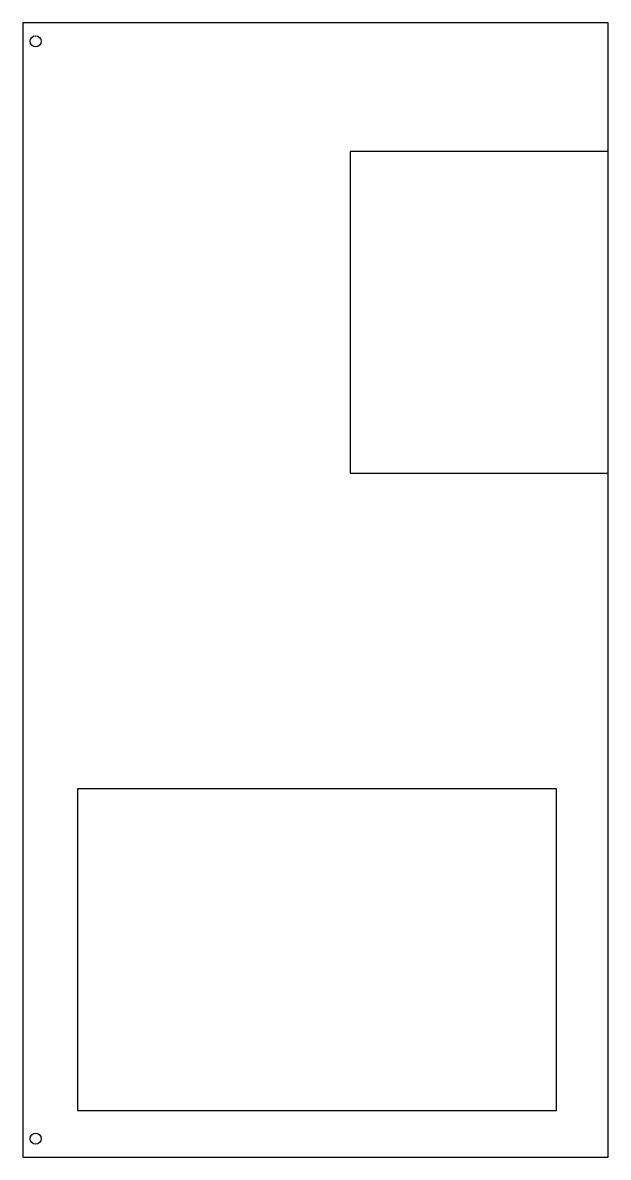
# Model space of a CAD drawing. Header units: millimetres. Extents: x 0 to 158, y 0 to 305.
import ezdxf

# ---------------------------------------------------------------- set-up
doc = ezdxf.new("R2010")
doc.units = ezdxf.units.MM

msp = doc.modelspace()

# ---------------------------------------------------------------- linework, layer by layer
at = {"layer": 'fixation_holes'}
for centre in [(3.5, 300), (3.5, 5)]:
    msp.add_circle(centre, 1.5, dxfattribs=at)
at = {"layer": 'labware'}
for points in [[(88.09, 270.38), (88.09, 183.9), (157.5, 183.9), (157.5, 270.38)], [(14.76, 99.05), (14.76, 12.57), (143.52, 12.57), (143.52, 99.05)]]:
    msp.add_lwpolyline(points, close=True, dxfattribs=at)
at = {"layer": 'plateau'}
msp.add_lwpolyline([(0, 0), (157.5, 0), (157.5, 305), (0, 305)], close=True, dxfattribs=at)

doc.saveas('drawing.dxf')
